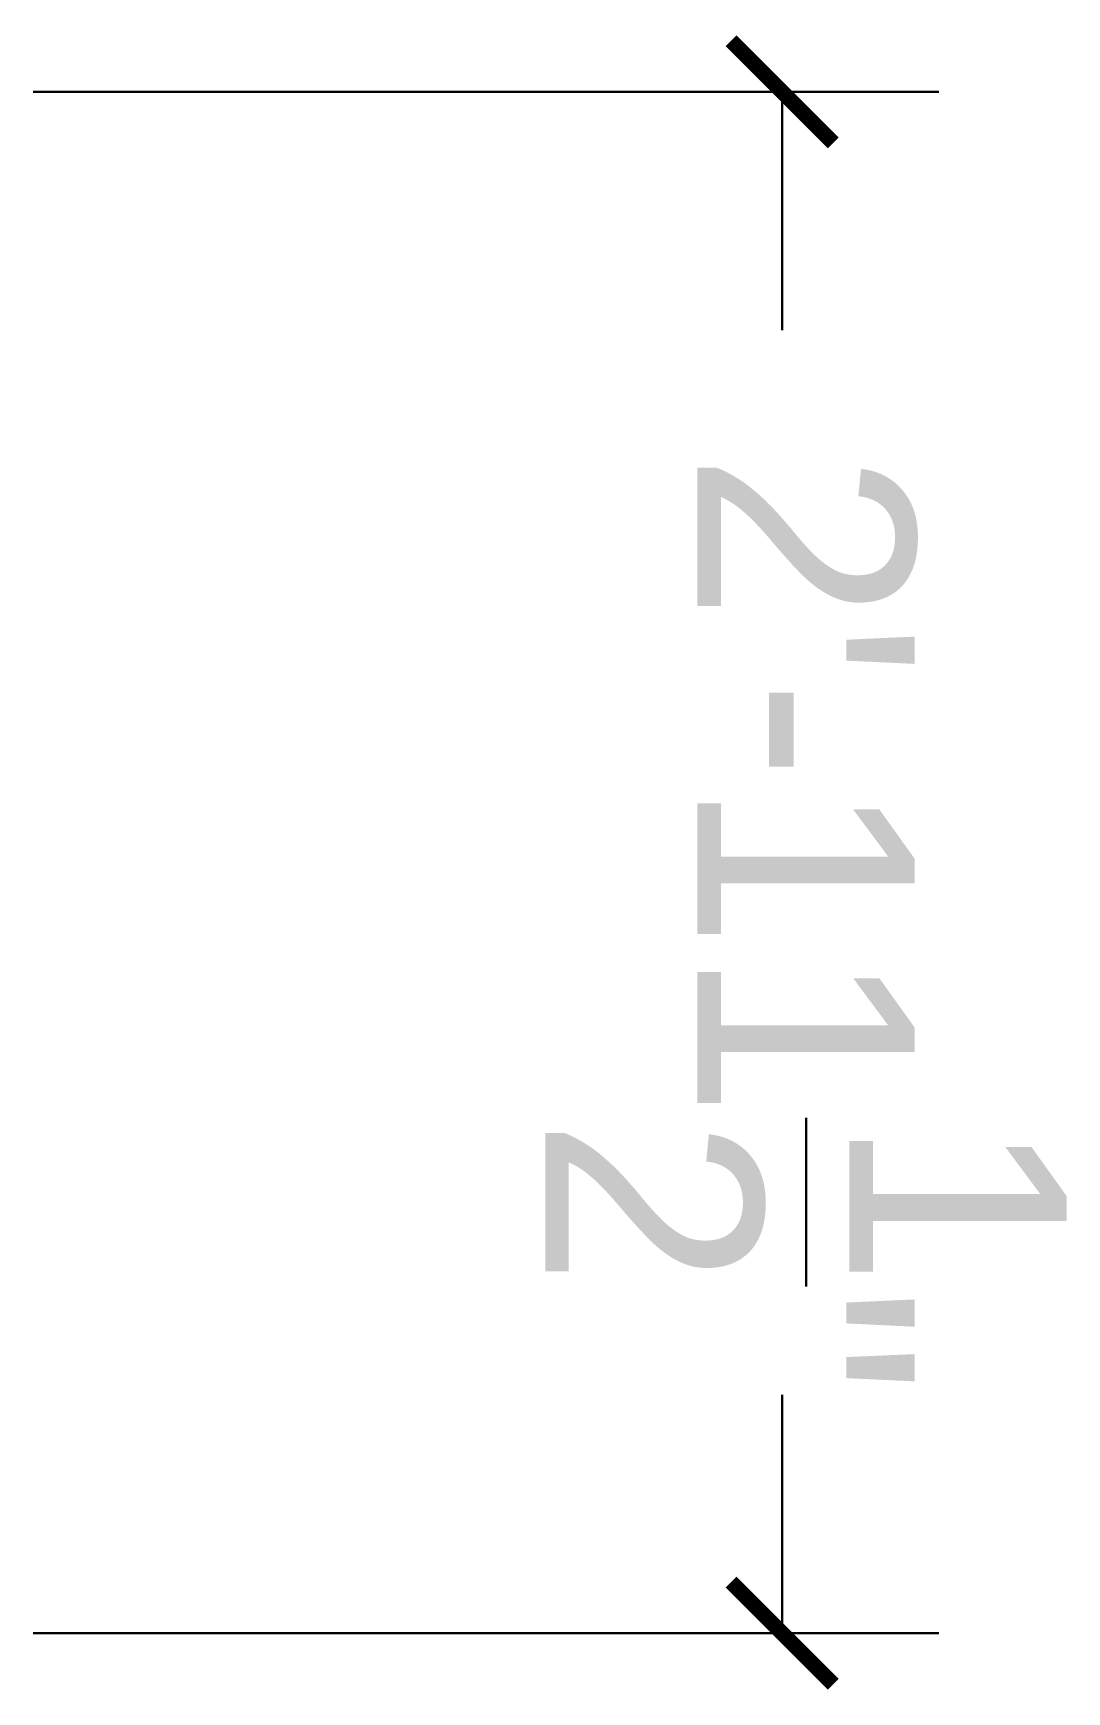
# Model space of a CAD drawing. Header units: inches. Extents: x 214.1 to 237.9, y -436.3 to -398.1.
import ezdxf

# ---------------------------------------------------------------- set-up
doc = ezdxf.new("R2010")
doc.units = ezdxf.units.IN
doc.header["$MEASUREMENT"] = 0
doc.layers.get('0').update_dxf_attribs({"lineweight": 9})
doc.layers.add('A101-Text', color=7, linetype='Continuous', lineweight=9)
doc.layers.get('0').off()
doc.styles.get("Standard").update_dxf_attribs({"font": 'Arial.ttf', "height": 0.25})

# ---------------------------------------------------------------- blocks, each defined once
blk = doc.blocks.new('_ArchTick')
at = {"color": 0, "linetype": 'ByBlock', "lineweight": 30, "const_width": 0.15}
blk.add_lwpolyline([(-0.5, -0.5), (0.5, 0.5)], dxfattribs=at)

msp = doc.modelspace()

# ---------------------------------------------------------------- linework, layer by layer
at = {"layer": 'A101-Text', "color": 6, "lineweight": 30}
for p, q in [((214.084, -399.472), (234.913, -399.472)), ((231.313, -399.472), (231.313, -404.953)), ((231.313, -434.941), (231.313, -429.46)), ((214.084, -434.941), (234.913, -434.941))]:
    msp.add_line(p, q, dxfattribs=at)

# ---------------------------------------------------------------- block references
at = {"layer": 'A101-Text', "color": 6, "lineweight": 30, "xscale": 2.35, "yscale": 2.35, "zscale": 2.35}
for p, rotation in [((231.313, -399.472), 90.00000000000001), ((231.313, -434.941), 270)]:
    msp.add_blockref('_ArchTick', p, dxfattribs=dict(at, rotation=rotation))

# ---------------------------------------------------------------- texts
at = {"layer": 'A101-Text', "color": 6, "lineweight": 30, "insert": (231.861, -418.607), "char_height": 5, "attachment_point": 5, "rotation": 270}
msp.add_mtext('\\A1;2\'-11{\\H1x;\\S1/2;}"', dxfattribs=at)

doc.saveas('drawing.dxf')
